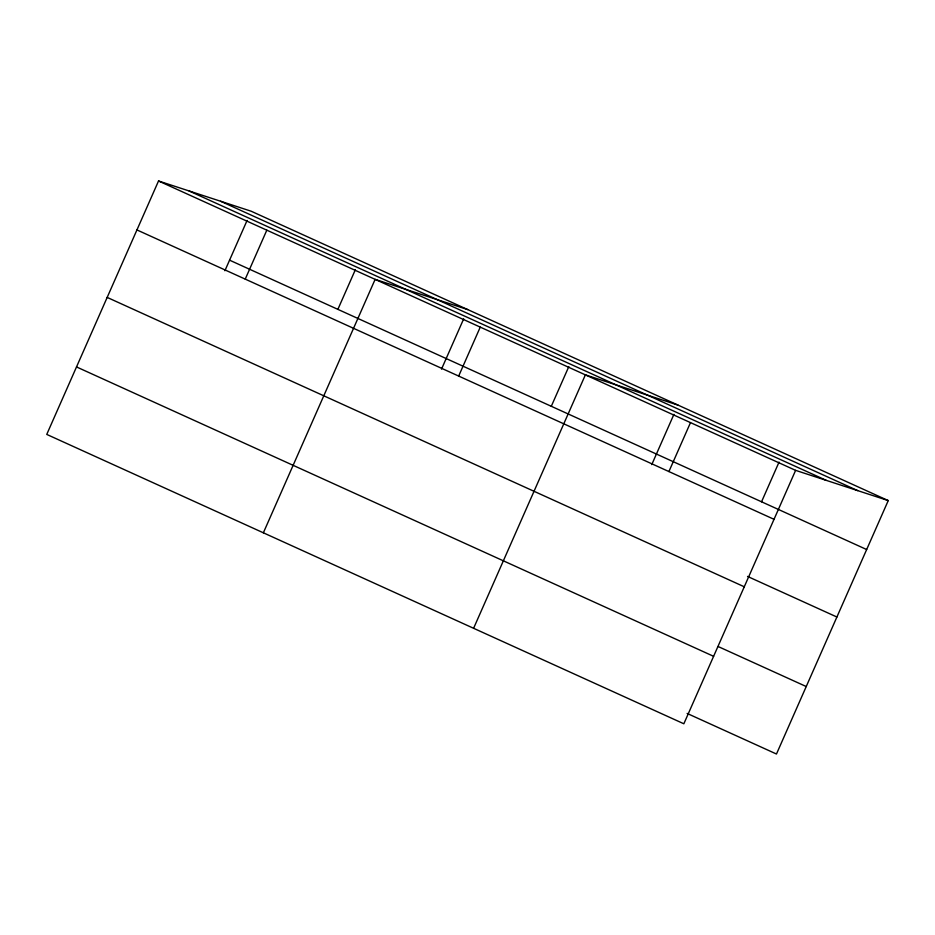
<?xml version="1.0" encoding="UTF-8"?>
<svg xmlns="http://www.w3.org/2000/svg" width="935" height="935" viewBox="0 0 935 935"><rect width="100%" height="100%" fill="white"/><g stroke="black" fill="none" stroke-linecap="round" stroke-linejoin="round"><path stroke-width="1.4" d="M888.25 500.587L251.153 211.216L158.529 180.981L46.75 434.413L683.847 723.783L795.615 470.363L888.25 500.587L776.471 754.019L687.12 713.428M224.903 270.741L247.074 220.473M245.239 279.121L266.826 230.174M337.874 309.356L355.382 269.666M263.366 532.798L375.134 279.366L467.769 309.602M441.507 369.138L463.678 318.858M458.664 376.069L480.251 327.121M551.299 406.293L568.807 366.613M473.601 628.285L585.38 374.865L678.004 405.1M651.753 464.625L673.925 414.357M668.911 471.556L690.497 422.608M761.546 501.791L779.042 462.1M220.59 201.235L857.687 490.618M189.092 190.962L826.189 480.333M158.529 180.981L795.615 470.363M229.566 260.164L866.663 549.535M136.931 229.928L774.028 519.311M747.544 576.428L836.895 617.018M107.174 297.412L744.272 586.783M718.197 646.553L806.239 686.535M76.506 366.929L713.604 656.312"/></g></svg>
